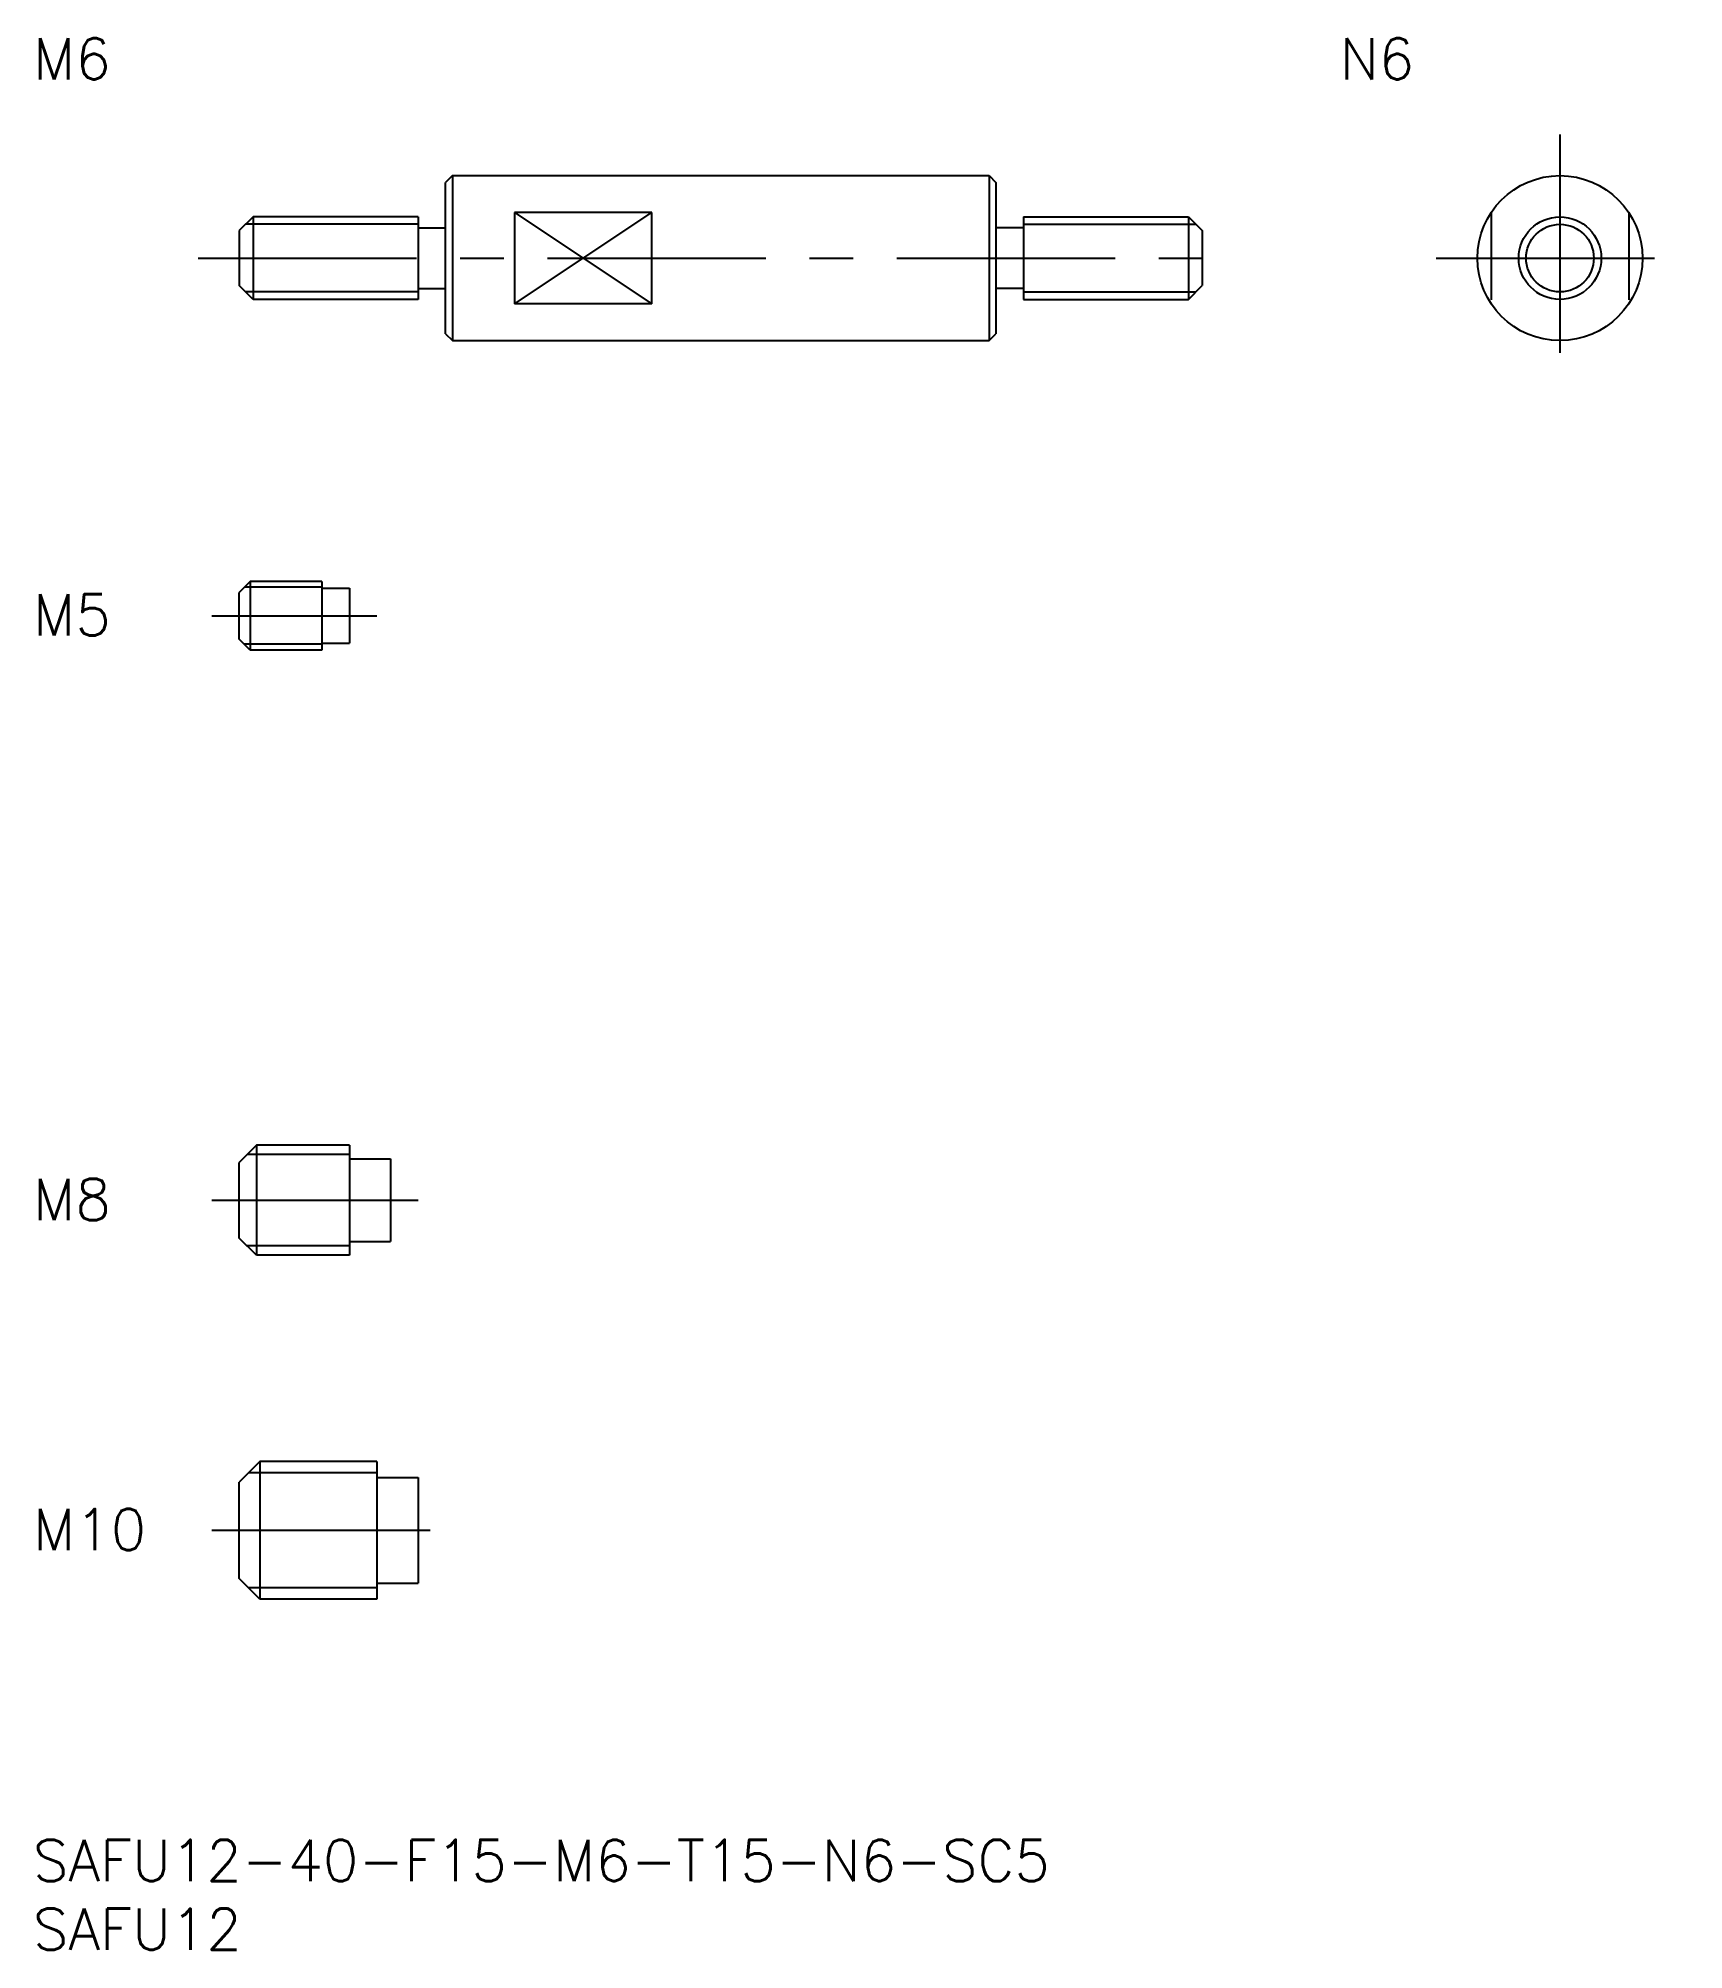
# Model space of a CAD drawing. Extents: x 0 to 120, y -8 to 131.
import ezdxf

# ---------------------------------------------------------------- set-up
doc = ezdxf.new("R2010")
doc.units = 0
doc.header["$LTSCALE"] = 0.5
doc.linetypes.add('CENTER', pattern=[50.8, 31.75, -6.35, 6.35, -6.35])
doc.linetypes.add('DASHED', pattern=[19.05, 12.7, -6.35])
for name, color, linetype in [('MSM_CENTER', 1, 'CENTER'), ('MSM_CONTINUOUS', 7, 'CONTINUOUS'), ('MSM_DASHED', 4, 'DASHED'), ('MSM_NARROW', 5, 'CONTINUOUS'), ('MSM_PART_NUMBER', 7, 'CONTINUOUS')]:
    doc.layers.add(name, color=color, linetype=linetype)
doc.styles.get("Standard").update_dxf_attribs({"font": 'txt.shx', "height": 1, "bigfont": 'bigfont.shx'})

# ---------------------------------------------------------------- blocks, each defined once
blk = doc.blocks.new('*U12')
at = {"layer": 'MSM_PART_NUMBER'}
blk.add_text('SAFU12-40-F15-M6-T15-N6-SC5', height=3, dxfattribs=at).set_placement((0, -3))
blk = doc.blocks.new('*U13')
at = {"layer": 'MSM_PART_NUMBER'}
blk.add_text('SAFU12', height=3, dxfattribs=at).set_placement((0, -8))
blk = doc.blocks.new('*U14')
at = {"layer": 'MSM_PART_NUMBER'}
blk.add_text('M10', height=3, dxfattribs=at).set_placement((0, 21.06))
blk = doc.blocks.new('*U15')
at = {"layer": 'MSM_PART_NUMBER'}
blk.add_text('M8', height=3, dxfattribs=at).set_placement((0, 45.06))
blk = doc.blocks.new('*U16')
at = {"layer": 'MSM_PART_NUMBER'}
blk.add_text('M6', height=3, dxfattribs=at).set_placement((0, 127.99))
blk = doc.blocks.new('*U17')
at = {"layer": 'MSM_PART_NUMBER'}
blk.add_text('M5', height=3, dxfattribs=at).set_placement((0, 87.56))
blk = doc.blocks.new('*U18')
at = {"layer": 'MSM_PART_NUMBER'}
blk.add_text('N6', height=3, dxfattribs=at).set_placement((95, 127.99))

msp = doc.modelspace()

# ---------------------------------------------------------------- linework, layer by layer
at = {"layer": 'MSM_CENTER'}
for p, q in [((111, 124), (111, 106)), ((12, 115), (88, 115)), ((102, 115), (120, 115)), ((13, 89), (25, 89)), ((13, 46.5), (28, 46.5)), ((13, 22.5), (30, 22.5))]:
    msp.add_line(p, q, dxfattribs=at)
at = {"layer": 'MSM_CONTINUOUS'}
for p, q in [((30.5, 121), (30, 120.5)), ((30.5, 121), (69.5, 121)), ((30.5, 121), (30.5, 109)), ((69.5, 121), (69.5, 109)), ((69.5, 121), (70, 120.5)), ((30, 109.5), (30, 120.5)), ((70, 120.5), (70, 109.5)), ((45, 118.32), (35, 118.32)), ((35, 118.32), (35, 111.68)), ((45, 111.68), (45, 118.32)), ((16, 118), (15, 117)), ((15, 117), (15, 113)), ((28, 118), (16, 118)), ((16, 118), (16, 112)), ((28, 118), (28, 112)), ((28, 117.2), (30, 117.2)), ((72, 117.2), (70, 117.2)), ((72, 118), (84, 118)), ((72, 118), (72, 112)), ((84, 118), (85, 117)), ((84, 118), (84, 112)), ((85, 117), (85, 113)), ((16, 112), (15, 113)), ((28, 112.8), (30, 112.8)), ((72, 112.8), (70, 112.8)), ((84, 112), (85, 113)), ((28, 112), (16, 112)), ((45, 111.68), (35, 111.68)), ((72, 112), (84, 112)), ((30, 109.5), (30.5, 109)), ((30.5, 109), (69.5, 109)), ((69.5, 109), (70, 109.5)), ((15.8, 91.5), (15, 90.7)), ((15, 87.3), (15, 90.7)), ((21, 91.5), (15.8, 91.5)), ((15.8, 91.5), (15.8, 86.5)), ((21, 91.5), (21, 86.5)), ((21, 91), (23, 91)), ((23, 91), (23, 87)), ((15.8, 86.5), (15, 87.3)), ((21, 86.5), (15.8, 86.5)), ((21, 87), (23, 87)), ((16.25, 50.5), (15, 49.25)), ((23, 50.5), (16.25, 50.5)), ((16.25, 50.5), (16.25, 42.5)), ((23, 50.5), (23, 42.5)), ((15, 43.75), (15, 49.25)), ((23, 49.5), (26, 49.5)), ((26, 49.5), (26, 43.5)), ((16.25, 42.5), (15, 43.75)), ((23, 43.5), (26, 43.5)), ((23, 42.5), (16.25, 42.5)), ((16.5, 27.5), (15, 26)), ((25, 27.5), (16.5, 27.5)), ((16.5, 27.5), (16.5, 17.5)), ((25, 27.5), (25, 17.5)), ((15, 19), (15, 26)), ((25, 26.35), (28, 26.35)), ((28, 26.35), (28, 18.65)), ((16.5, 17.5), (15, 19)), ((25, 18.65), (28, 18.65)), ((25, 17.5), (16.5, 17.5))]:
    msp.add_line(p, q, dxfattribs=at)
for radius in [6, 3]:
    msp.add_circle((111, 115), radius, dxfattribs=at)
at = {"layer": 'MSM_DASHED'}
for p, q in [((106, 118.32), (106, 111.68)), ((116, 118.32), (116, 111.68))]:
    msp.add_line(p, q, dxfattribs=at)
at = {"layer": 'MSM_NARROW'}
for p, q in [((35, 118.32), (45, 111.68)), ((35, 111.68), (45, 118.32)), ((28, 117.46), (15.46, 117.46)), ((72, 117.46), (84.54, 117.46)), ((28, 112.54), (15.46, 112.54)), ((72, 112.54), (84.54, 112.54)), ((21, 91.07), (15.37, 91.07)), ((21, 86.93), (15.37, 86.93)), ((23, 49.82), (15.57, 49.82)), ((23, 43.18), (15.57, 43.18)), ((25, 26.69), (15.69, 26.69)), ((25, 18.31), (15.69, 18.31))]:
    msp.add_line(p, q, dxfattribs=at)
msp.add_circle((111, 115), 2.46, dxfattribs=at)

# ---------------------------------------------------------------- block references
at = {"layer": 'MSM_CONTINUOUS'}
for name in ['*U16', '*U18', '*U17', '*U15', '*U14', '*U12', '*U13']:
    msp.add_blockref(name, (0, 0), dxfattribs=at)

doc.saveas('drawing.dxf')
